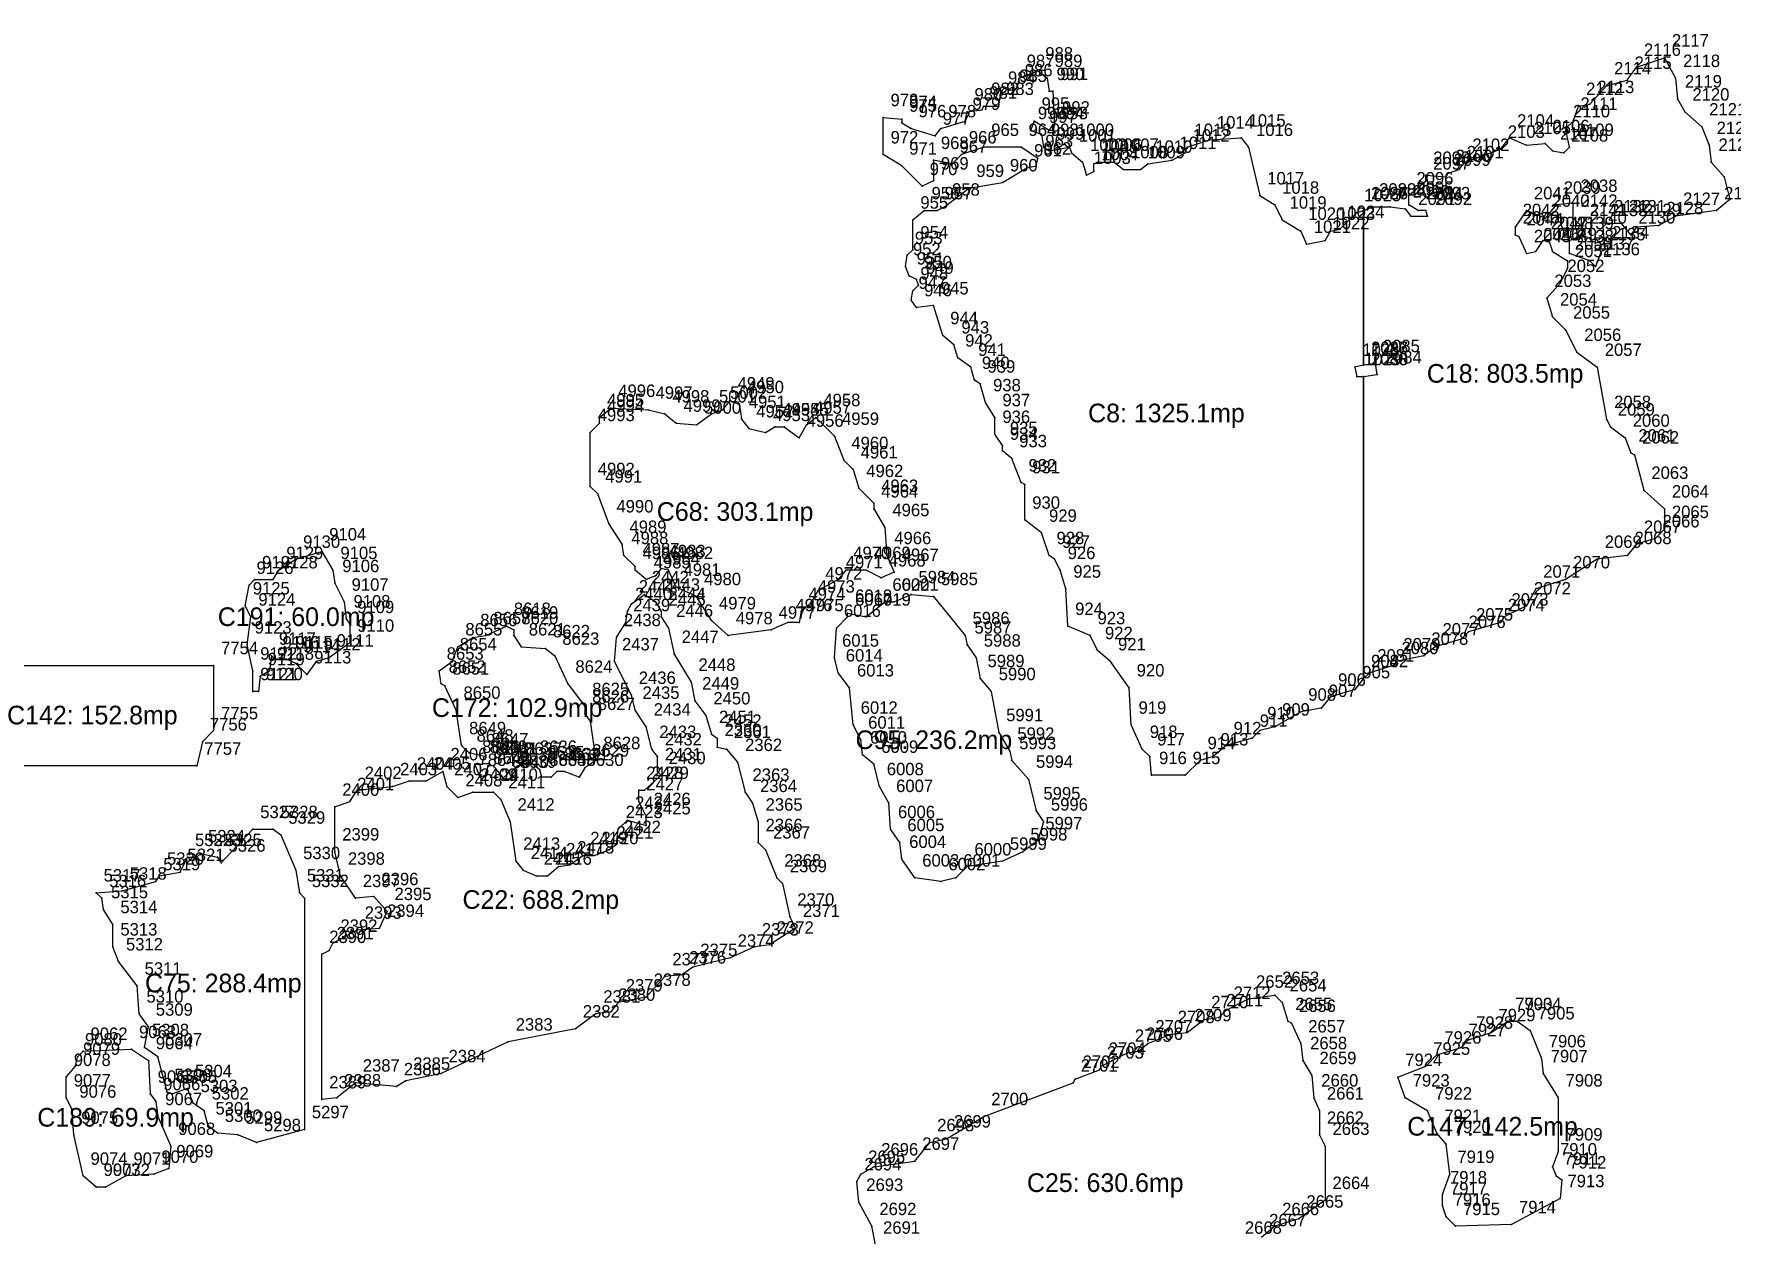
# Model space of a CAD drawing. Header units: metres. Extents: x 390529 to 391464, y 585067 to 585881.
# Drawn here: x 390883.6 to 391020.2, y 585728.5 to 585825.1 of the extents above; entities that cross this region are included whole.
import ezdxf
from ezdxf.enums import TextEntityAlignment as Align

# ---------------------------------------------------------------- set-up
doc = ezdxf.new("R2010")
doc.units = ezdxf.units.M
for name, color, linetype in [('1CC', 1, 'Continuous'), ('NUMERE_PCT', 2, 'Continuous'), ('TEXTE', 7, 'Continuous'), ('VARFURI', 4, 'Continuous')]:
    doc.layers.add(name, color=color, linetype=linetype)

msp = doc.modelspace()

# ---------------------------------------------------------------- linework, layer by layer
at = {"layer": '1CC', "color": 1}
for points in [[(391007.447, 585811.455), (391006.097, 585811.305), (391005.197, 585810.255), (391003.697, 585810.855), (391002.797, 585809.505), (391002.797, 585808.905), (391003.097, 585808.755), (391003.697, 585807.405), (391004.447, 585807.555), (391005.047, 585808.455), (391005.497, 585808.455), (391005.797, 585807.555), (391006.997, 585806.805), (391006.997, 585806.205), (391006.397, 585805.005), (391005.347, 585803.805), (391005.797, 585802.305), (391006.847, 585801.255), (391007.747, 585799.455), (391009.397, 585798.255), (391010.147, 585794.055), (391010.447, 585793.455), (391011.647, 585792.555), (391012.097, 585791.355), (391012.397, 585791.205), (391013.147, 585788.355), (391014.797, 585786.855), (391014.797, 585785.205), (391014.047, 585784.455), (391012.547, 585784.005), (391011.797, 585783.105), (391009.397, 585782.805), (391006.847, 585781.155), (391004.447, 585780.405), (391003.697, 585779.055), (391001.897, 585778.155), (391001.597, 585777.705), (390999.047, 585776.955), (390998.447, 585776.355), (390996.347, 585775.755), (390995.447, 585775.005), (390993.197, 585774.555), (390993.047, 585774.255), (390991.097, 585773.655), (390990.6, 585773.205), (390990.6, 585797.505), (390991.697, 585797.655), (390991.547, 585798.555), (390990.6, 585798.405), (390990.6, 585810.855), (390991.247, 585811.155), (390992.747, 585811.155), (390993.947, 585811.005), (390994.397, 585810.405), (390995.747, 585810.405), (390995.597, 585810.855), (390994.997, 585810.855), (390994.247, 585811.305), (390994.247, 585812.055), (390995.597, 585813.255), (390995.597, 585813.705), (390997.247, 585813.555), (390997.397, 585813.855), (390998.297, 585814.155), (390998.747, 585814.755), (391001.597, 585815.805), (391002.347, 585816.705), (391003.697, 585816.105), (391005.197, 585816.255), (391005.797, 585815.655), (391006.697, 585815.505), (391007.147, 585815.955), (391006.847, 585817.455), (391007.447, 585818.055), (391007.897, 585819.255), (391008.797, 585819.405), (391010.147, 585820.905), (391011.797, 585821.355), (391012.547, 585822.405), (391014.797, 585823.155), (391015.697, 585821.505), (391015.847, 585819.855), (391016.447, 585818.805), (391017.797, 585817.605), (391018.397, 585816.105), (391018.547, 585814.755), (391019.597, 585813.555), (391020.047, 585811.755), (391018.997, 585810.855), (391015.697, 585810.405), (391014.347, 585809.655), (391012.547, 585809.505), (391012.097, 585808.905), (391011.347, 585809.805), (391010.147, 585809.805), (391009.847, 585809.505), (391009.997, 585807.705), (391009.697, 585807.555), (391009.247, 585806.355), (391008.797, 585806.805), (391007.147, 585807.405), (391007.147, 585808.455), (391008.197, 585808.905), (391008.197, 585809.505), (391007.447, 585810.255), (391007.447, 585811.455)], [(390990.6, 585773.205), (390989.897, 585772.305), (390987.947, 585771.705), (390987.197, 585770.805), (390985.547, 585770.505), (390983.447, 585769.305), (390982.247, 585769.005), (390981.647, 585768.405), (390979.547, 585767.805), (390978.497, 585766.905), (390977.447, 585766.605), (390976.247, 585765.405), (390973.547, 585765.405), (390973.397, 585766.905), (390972.797, 585767.505), (390971.897, 585769.455), (390971.747, 585772.455), (390970.247, 585774.555), (390969.197, 585775.455), (390968.597, 585776.655), (390966.797, 585777.405), (390966.647, 585780.405), (390966.197, 585781.905), (390965.747, 585782.805), (390965.297, 585783.105), (390964.697, 585784.905), (390963.347, 585785.955), (390963.347, 585788.805), (390963.047, 585788.955), (390962.297, 585790.905), (390961.547, 585791.505), (390961.547, 585791.955), (390960.947, 585792.855), (390960.947, 585794.205), (390960.197, 585795.405), (390959.747, 585796.905), (390959.297, 585797.205), (390958.997, 585798.255), (390957.947, 585799.005), (390957.647, 585800.055), (390956.747, 585800.805), (390955.997, 585803.205), (390954.647, 585803.055), (390954.197, 585803.655), (390954.347, 585804.405), (390954.797, 585804.855), (390954.647, 585805.305), (390954.047, 585805.605), (390953.747, 585806.355), (390953.897, 585807.255), (390954.347, 585807.705), (390954.347, 585810.105), (390955.247, 585810.855), (390956.297, 585810.855), (390956.897, 585811.155), (390958.847, 585812.655), (390961.547, 585813.105), (390963.497, 585814.305), (390964.247, 585814.455), (390964.397, 585815.055), (390963.047, 585815.955), (390960.047, 585815.955), (390958.247, 585815.355), (390957.497, 585814.605), (390955.997, 585814.905), (390955.997, 585813.255), (390955.097, 585812.805), (390953.447, 585814.455), (390951.947, 585815.355), (390951.947, 585818.355), (390953.447, 585818.205), (390953.447, 585817.905), (390954.197, 585817.455), (390956.147, 585816.855), (390956.597, 585817.455), (390958.547, 585818.055), (390958.697, 585818.805), (390959.897, 585818.955), (390960.047, 585819.255), (390961.247, 585819.255), (390961.397, 585820.155), (390962.297, 585820.305), (390962.747, 585820.755), (390962.897, 585821.505), (390964.397, 585822.105), (390965.147, 585821.505), (390965.297, 585820.455), (390965.597, 585820.455), (390965.747, 585817.755), (390965.597, 585817.305), (390965.297, 585817.305), (390964.097, 585818.055), (390963.797, 585817.305), (390964.697, 585817.005), (390964.847, 585815.955), (390965.297, 585815.655), (390966.947, 585815.955), (390967.097, 585815.505), (390967.997, 585814.755), (390968.297, 585813.705), (390968.897, 585814.005), (390968.897, 585814.605), (390969.197, 585814.755), (390970.547, 585814.755), (390971.297, 585814.155), (390972.647, 585814.155), (390973.247, 585814.605), (390975.197, 585814.905), (390976.247, 585815.505), (390976.397, 585815.955), (390978.197, 585816.555), (390980.747, 585816.705), (390981.347, 585815.955), (390982.247, 585812.055), (390983.447, 585811.305), (390984.047, 585810.105), (390985.547, 585809.205), (390985.997, 585808.155), (390987.497, 585808.455), (390987.947, 585809.205), (390988.697, 585809.355), (390990.047, 585810.705), (390990.6, 585810.855), (390990.6, 585798.405), (390989.897, 585798.255), (390990.047, 585797.505), (390990.6, 585797.505), (390990.6, 585773.205)], [(390939.647, 585795.555), (390940.397, 585795.255), (390940.547, 585794.055), (390941.147, 585793.305), (390942.497, 585793.005), (390943.247, 585793.455), (390943.997, 585793.455), (390945.197, 585792.555), (390945.797, 585793.605), (390946.547, 585794.205), (390948.047, 585792.705), (390948.797, 585790.755), (390949.547, 585790.005), (390949.997, 585788.505), (390951.197, 585787.305), (390951.197, 585786.855), (390952.097, 585785.355), (390952.247, 585783.105), (390952.847, 585781.755), (390951.797, 585781.305), (390950.597, 585781.905), (390948.947, 585781.905), (390948.347, 585781.155), (390946.697, 585780.255), (390946.097, 585779.205), (390945.347, 585778.605), (390945.197, 585777.705), (390944.297, 585777.705), (390942.947, 585777.105), (390939.497, 585776.655), (390938.147, 585777.855), (390936.947, 585779.805), (390935.297, 585780.555), (390934.697, 585781.905), (390934.097, 585782.055), (390933.647, 585781.455), (390932.897, 585781.155), (390931.997, 585781.905), (390931.997, 585782.205), (390931.097, 585783.105), (390930.947, 585784.005), (390929.897, 585785.655), (390928.997, 585788.055), (390928.397, 585788.655), (390928.397, 585793.005), (390929.147, 585793.755), (390929.147, 585794.205), (390930.047, 585794.955), (390933.047, 585794.805), (390934.397, 585794.505), (390935.297, 585793.755), (390936.947, 585793.605), (390938.147, 585794.505), (390939.047, 585794.805), (390939.647, 585795.555)], [(390906.797, 585783.405), (390907.697, 585781.905), (390907.847, 585780.855), (390908.597, 585779.355), (390908.747, 585778.005), (390909.047, 585777.555), (390909.047, 585776.055), (390907.397, 585774.855), (390906.347, 585774.555), (390905.597, 585773.505), (390904.697, 585774.405), (390904.097, 585774.705), (390903.047, 585774.705), (390902.747, 585775.005), (390902.597, 585773.805), (390901.847, 585773.355), (390901.697, 585772.155), (390901.247, 585772.155), (390901.247, 585773.805), (390900.797, 585775.905), (390901.097, 585778.155), (390900.647, 585779.055), (390900.947, 585780.705), (390901.397, 585781.155), (390902.897, 585781.155), (390903.347, 585781.905), (390904.697, 585782.805), (390906.797, 585783.405)], [(390938.597, 585767.655), (390939.347, 585767.505), (390940.247, 585766.455), (390940.847, 585764.055), (390941.447, 585763.155), (390941.897, 585761.655), (390941.897, 585760.005), (390942.497, 585759.405), (390943.397, 585757.155), (390943.847, 585756.705), (390944.447, 585754.005), (390944.897, 585753.105), (390942.797, 585751.755), (390941.597, 585751.605), (390939.647, 585750.705), (390936.647, 585749.955), (390935.747, 585749.355), (390934.397, 585749.205), (390932.897, 585747.555), (390930.647, 585747.105), (390930.047, 585746.355), (390928.847, 585746.205), (390927.197, 585745.005), (390921.797, 585743.955), (390916.397, 585741.405), (390913.547, 585740.805), (390912.797, 585740.355), (390909.497, 585740.655), (390907.997, 585739.455), (390906.797, 585739.305), (390906.797, 585751.005), (390907.397, 585751.305), (390907.697, 585751.905), (390909.647, 585752.955), (390911.447, 585753.105), (390912.047, 585754.455), (390910.997, 585755.655), (390909.497, 585755.505), (390908.297, 585757.305), (390907.847, 585759.255), (390907.847, 585762.855), (390909.047, 585763.305), (390909.647, 585764.205), (390912.497, 585764.505), (390913.847, 585764.955), (390915.197, 585764.955), (390916.547, 585765.705), (390916.847, 585764.505), (390917.747, 585763.605), (390918.947, 585764.055), (390920.597, 585764.055), (390921.197, 585763.455), (390921.947, 585761.655), (390922.397, 585758.505), (390922.997, 585757.755), (390924.047, 585757.305), (390924.947, 585757.305), (390925.847, 585758.055), (390926.747, 585758.205), (390927.797, 585758.955), (390928.697, 585758.955), (390929.897, 585759.405), (390930.497, 585759.855), (390930.647, 585761.055), (390931.397, 585761.805), (390932.897, 585761.355), (390932.897, 585762.105), (390932.297, 585763.305), (390932.297, 585764.205), (390932.747, 585764.205), (390934.097, 585765.405), (390933.797, 585765.705), (390933.797, 585766.905), (390933.347, 585767.505), (390932.897, 585769.305), (390931.997, 585770.655), (390931.697, 585771.855), (390930.347, 585774.555), (390930.497, 585776.505), (390931.247, 585777.705), (390931.397, 585778.605), (390931.697, 585779.205), (390932.747, 585779.955), (390933.647, 585779.355), (390934.097, 585778.605), (390934.097, 585778.155), (390934.697, 585777.255), (390935.147, 585775.155), (390936.497, 585772.905), (390936.797, 585771.405), (390937.697, 585770.205), (390938.147, 585768.705), (390938.597, 585768.405), (390938.597, 585767.655)], [(390954.197, 585779.955), (390955.997, 585779.805), (390958.547, 585776.655), (390958.697, 585775.905), (390959.447, 585774.855), (390959.747, 585773.205), (390960.647, 585772.155), (390961.247, 585768.855), (390962.147, 585767.355), (390962.297, 585766.605), (390963.647, 585765.105), (390964.247, 585762.555), (390964.847, 585761.655), (390964.397, 585760.155), (390963.197, 585759.255), (390961.547, 585758.505), (390958.697, 585758.055), (390957.797, 585757.155), (390956.597, 585756.855), (390954.497, 585757.155), (390953.447, 585758.655), (390953.297, 585760.005), (390952.547, 585761.055), (390952.397, 585763.155), (390951.647, 585764.505), (390951.197, 585766.305), (390950.297, 585767.055), (390950.147, 585768.255), (390949.547, 585769.455), (390949.247, 585772.455), (390948.347, 585773.655), (390948.047, 585774.855), (390948.197, 585777.255), (390949.097, 585778.155), (390949.097, 585778.455), (390950.597, 585778.155), (390952.097, 585779.355), (390952.847, 585779.355), (390954.197, 585779.955)], [(390921.647, 585777.405), (390922.247, 585777.105), (390922.247, 585776.655), (390922.847, 585775.755), (390924.797, 585775.605), (390925.547, 585775.005), (390926.597, 585772.755), (390927.947, 585770.955), (390927.947, 585770.355), (390928.397, 585769.755), (390928.847, 585766.605), (390927.947, 585766.005), (390927.497, 585765.255), (390926.297, 585765.705), (390925.697, 585765.705), (390925.247, 585765.255), (390924.497, 585765.255), (390924.347, 585765.855), (390923.747, 585766.305), (390922.547, 585766.155), (390922.097, 585765.705), (390922.097, 585765.105), (390921.497, 585765.105), (390920.597, 585766.155), (390920.147, 585766.155), (390919.997, 585765.405), (390919.547, 585765.255), (390919.097, 585766.305), (390919.697, 585766.305), (390919.847, 585766.905), (390918.647, 585767.205), (390918.047, 585767.805), (390917.597, 585770.655), (390916.697, 585772.605), (390916.397, 585772.755), (390916.247, 585773.805), (390917.297, 585774.555), (390917.747, 585775.755), (390918.947, 585776.505), (390919.997, 585776.655), (390921.647, 585777.405)], [(390898.097, 585774.25), (390898.097, 585769.005), (390897.197, 585768.105), (390896.747, 585766.155), (390878.897, 585766.155), (390878.897, 585774.25), (390898.097, 585774.25)], [(390905.4, 585736.905), (390901.547, 585735.855), (390900.047, 585736.455), (390898.397, 585736.605), (390897.647, 585737.205), (390897.347, 585738.405), (390896.447, 585739.005), (390895.997, 585740.205), (390894.797, 585739.755), (390894.347, 585739.905), (390893.597, 585742.755), (390892.547, 585743.505), (390892.847, 585745.155), (390892.097, 585746.205), (390891.947, 585748.455), (390890.447, 585750.405), (390889.997, 585751.605), (390889.997, 585753.405), (390889.247, 585754.605), (390889.097, 585755.505), (390888.647, 585755.955), (390890.747, 585756.105), (390893.447, 585756.855), (390893.747, 585757.305), (390895.397, 585757.605), (390895.997, 585758.805), (390896.747, 585758.805), (390897.047, 585759.105), (390898.397, 585758.805), (390898.697, 585758.355), (390901.247, 585761.055), (390902.897, 585761.055), (390903.497, 585760.605), (390904.697, 585757.755), (390904.997, 585755.955), (390905.4, 585755.505), (390905.4, 585736.905)], [(391002.197, 585745.605), (391002.947, 585745.605), (391003.997, 585744.855), (391004.897, 585742.605), (391005.047, 585741.405), (391006.247, 585739.455), (391006.247, 585735.105), (391005.797, 585733.905), (391006.097, 585733.155), (391006.547, 585732.855), (391006.397, 585731.355), (391002.497, 585729.255), (390997.997, 585729.105), (390997.247, 585729.855), (390996.947, 585730.755), (390996.947, 585731.655), (390997.547, 585733.305), (390997.247, 585735.705), (390996.497, 585736.605), (390995.747, 585738.405), (390993.947, 585739.455), (390993.347, 585741.105), (390995.597, 585742.005), (390996.497, 585742.905), (390998.447, 585743.505), (390999.047, 585744.105), (391000.847, 585744.705), (391002.197, 585745.605)], [(390887.597, 585743.205), (390891.497, 585743.355), (390892.847, 585742.455), (390892.997, 585739.755), (390893.447, 585739.155), (390893.597, 585737.955), (390894.647, 585735.555), (390894.497, 585733.755), (390893.297, 585733.305), (390891.047, 585733.155), (390889.397, 585732.255), (390888.647, 585732.255), (390887.597, 585733.155), (390886.847, 585736.455), (390886.697, 585738.555), (390886.247, 585739.455), (390886.247, 585741.105), (390886.997, 585742.005), (390887.147, 585742.755), (390887.597, 585743.205)]]:
    msp.add_lwpolyline(points, close=True, dxfattribs=at)
msp.add_lwpolyline([(390951.347, 585727.605), (390951.047, 585729.105), (390949.997, 585731.055), (390949.847, 585732.705), (390950.147, 585733.305), (390951.197, 585733.905), (390954.497, 585734.355), (390955.697, 585735.855), (390957.047, 585736.155), (390960.047, 585737.955), (390967.247, 585740.655), (390967.397, 585740.955), (390969.347, 585741.705), (390969.497, 585742.005), (390971.597, 585743.055), (390972.497, 585743.205), (390973.247, 585743.805), (390975.047, 585744.555), (390976.397, 585744.705), (390977.747, 585745.755), (390978.947, 585745.905), (390979.547, 585746.505), (390981.347, 585747.405), (390981.347, 585747.405), (390983.447, 585747.705), (390984.047, 585747.105), (390984.497, 585745.605), (390984.797, 585745.455), (390985.547, 585743.805), (390985.697, 585742.455), (390986.447, 585741.255), (390986.597, 585739.455), (390987.047, 585738.405), (390987.047, 585736.455), (390987.497, 585735.555), (390987.497, 585731.205), (390985.397, 585729.705), (390983.447, 585729.105), (390982.397, 585728.205)], dxfattribs=at)
at = {"layer": 'VARFURI', "color": 4}
for p in [(391014.797, 585823.155), (390964.397, 585822.105), (391012.547, 585822.405), (390961.397, 585820.155), (390962.297, 585820.305), (390962.747, 585820.755), (390962.897, 585821.505), (390965.147, 585821.505), (390965.297, 585820.455), (390965.597, 585820.455), (391010.147, 585820.905), (391011.797, 585821.355), (391015.697, 585821.505), (390958.697, 585818.805), (390959.897, 585818.955), (390960.047, 585819.255), (390961.247, 585819.255), (391007.897, 585819.255), (391008.797, 585819.405), (391015.847, 585819.855), (391016.447, 585818.805), (390951.947, 585818.355), (390953.447, 585818.205), (390953.447, 585817.905), (390954.197, 585817.455), (390956.597, 585817.455), (390958.547, 585818.055), (390964.097, 585818.055), (390965.747, 585817.755), (391006.847, 585817.455), (391007.447, 585818.055), (391017.797, 585817.605), (390956.147, 585816.855), (390963.797, 585817.305), (390964.697, 585817.005), (390965.297, 585817.305), (390965.597, 585817.305), (390978.197, 585816.555), (390980.747, 585816.705), (391002.347, 585816.705), (391003.697, 585816.105), (391005.197, 585816.255), (391018.397, 585816.105), (390951.947, 585815.355), (390955.997, 585814.905), (390958.247, 585815.355), (390960.047, 585815.955), (390963.047, 585815.955), (390964.397, 585815.055), (390964.847, 585815.955), (390965.297, 585815.655), (390966.947, 585815.955), (390967.097, 585815.505), (390967.997, 585814.755), (390969.197, 585814.755), (390970.547, 585814.755), (390975.197, 585814.905), (390976.247, 585815.505), (390976.397, 585815.955), (390981.347, 585815.955), (390998.747, 585814.755), (391001.597, 585815.805), (391005.797, 585815.655), (391006.697, 585815.505), (391007.147, 585815.955), (391018.547, 585814.755), (390953.447, 585814.455), (390957.497, 585814.605), (390963.497, 585814.305), (390964.247, 585814.455), (390968.297, 585813.705), (390968.897, 585814.605), (390968.897, 585814.005), (390971.297, 585814.155), (390972.647, 585814.155), (390973.247, 585814.605), (390995.597, 585813.705), (390997.247, 585813.555), (390997.397, 585813.855), (390998.297, 585814.155), (391019.597, 585813.555), (390955.097, 585812.805), (390955.997, 585813.255), (390958.847, 585812.655), (390961.547, 585813.105), (390982.247, 585812.055), (390994.247, 585812.055), (390995.597, 585813.255), (390955.247, 585810.855), (390956.297, 585810.855), (390956.897, 585811.155), (390983.447, 585811.305), (390990.047, 585810.705), (390990.6, 585810.855), (390990.6, 585810.855), (390991.247, 585811.155), (390992.747, 585811.155), (390993.947, 585811.005), (390994.247, 585811.305), (390994.997, 585810.855), (390995.597, 585810.855), (391003.697, 585810.855), (391006.097, 585811.305), (391007.447, 585811.455), (391018.997, 585810.855), (391020.047, 585811.755), (390954.347, 585810.105), (390984.047, 585810.105), (390988.697, 585809.355), (390994.397, 585810.405), (390995.747, 585810.405), (391002.797, 585809.505), (391005.197, 585810.255), (391007.447, 585810.255), (391008.197, 585809.505), (391009.847, 585809.505), (391010.147, 585809.805), (391011.347, 585809.805), (391012.547, 585809.505), (391014.347, 585809.655), (391015.697, 585810.405), (390985.547, 585809.205), (390985.997, 585808.155), (390987.497, 585808.455), (390987.947, 585809.205), (391002.797, 585808.905), (391003.097, 585808.755), (391005.047, 585808.455), (391005.497, 585808.455), (391007.147, 585808.455), (391008.197, 585808.905), (391012.097, 585808.905), (390953.897, 585807.255), (390954.347, 585807.705), (391003.697, 585807.405), (391004.447, 585807.555), (391005.797, 585807.555), (391006.997, 585806.805), (391007.147, 585807.405), (391008.797, 585806.805), (391009.697, 585807.555), (391009.997, 585807.705), (390953.747, 585806.355), (390954.047, 585805.605), (390954.647, 585805.305), (391006.997, 585806.205), (391009.247, 585806.355), (390954.347, 585804.405), (390954.797, 585804.855), (391005.347, 585803.805), (391006.397, 585805.005), (390954.197, 585803.655), (390954.647, 585803.055), (390955.997, 585803.205), (391005.797, 585802.305), (391006.847, 585801.255), (390956.747, 585800.805), (390957.647, 585800.055), (390957.947, 585799.005), (390990.6, 585798.405), (390990.6, 585798.405), (390991.547, 585798.555), (391007.747, 585799.455), (390958.997, 585798.255), (390959.297, 585797.205), (390989.897, 585798.255), (390990.047, 585797.505), (390990.6, 585797.505), (390990.6, 585797.505), (390991.697, 585797.655), (391009.397, 585798.255), (390959.747, 585796.905), (390930.047, 585794.955), (390933.047, 585794.805), (390934.397, 585794.505), (390938.147, 585794.505), (390939.047, 585794.805), (390939.647, 585795.555), (390940.397, 585795.255), (390960.197, 585795.405), (390928.397, 585793.005), (390929.147, 585794.205), (390929.147, 585793.755), (390935.297, 585793.755), (390936.947, 585793.605), (390940.547, 585794.055), (390941.147, 585793.305), (390942.497, 585793.005), (390943.247, 585793.455), (390943.997, 585793.455), (390945.797, 585793.605), (390946.547, 585794.205), (390960.947, 585794.205), (390960.947, 585792.855), (391010.147, 585794.055), (391010.447, 585793.455), (390945.197, 585792.555), (390948.047, 585792.705), (390961.547, 585791.955), (390961.547, 585791.505), (391011.647, 585792.555), (390948.797, 585790.755), (390962.297, 585790.905), (391012.097, 585791.355), (391012.397, 585791.205), (390949.547, 585790.005), (390963.047, 585788.955), (390963.347, 585788.805), (390928.397, 585788.655), (390928.997, 585788.055), (390949.997, 585788.505), (391013.147, 585788.355), (390951.197, 585787.305), (390951.197, 585786.855), (391014.797, 585786.855), (390929.897, 585785.655), (390952.097, 585785.355), (390963.347, 585785.955), (390964.697, 585784.905), (391014.797, 585785.205), (390906.797, 585783.405), (390930.947, 585784.005), (391012.547, 585784.005), (391014.047, 585784.455), (390904.697, 585782.805), (390931.097, 585783.105), (390931.997, 585782.205), (390934.097, 585782.055), (390952.247, 585783.105), (390965.297, 585783.105), (390965.747, 585782.805), (391009.397, 585782.805), (391011.797, 585783.105), (390900.947, 585780.705), (390901.397, 585781.155), (390902.897, 585781.155), (390903.347, 585781.905), (390907.697, 585781.905), (390907.847, 585780.855), (390931.997, 585781.905), (390932.897, 585781.155), (390933.647, 585781.455), (390934.697, 585781.905), (390948.347, 585781.155), (390948.947, 585781.905), (390950.597, 585781.905), (390951.797, 585781.305), (390952.847, 585781.755), (390966.197, 585781.905), (391006.847, 585781.155), (390908.597, 585779.355), (390931.697, 585779.205), (390932.747, 585779.955), (390933.647, 585779.355), (390935.297, 585780.555), (390936.947, 585779.805), (390946.097, 585779.205), (390946.697, 585780.255), (390952.097, 585779.355), (390952.847, 585779.355), (390954.197, 585779.955), (390955.997, 585779.805), (390966.647, 585780.405), (391004.447, 585780.405), (390900.647, 585779.055), (390901.097, 585778.155), (390908.747, 585778.005), (390931.397, 585778.605), (390934.097, 585778.605), (390934.097, 585778.155), (390938.147, 585777.855), (390945.347, 585778.605), (390949.097, 585778.455), (390949.097, 585778.155), (390950.597, 585778.155), (391001.897, 585778.155), (391003.697, 585779.055), (390909.047, 585777.555), (390918.947, 585776.505), (390919.997, 585776.655), (390921.647, 585777.405), (390922.247, 585777.105), (390922.247, 585776.655), (390930.497, 585776.505), (390931.247, 585777.705), (390934.697, 585777.255), (390939.497, 585776.655), (390942.947, 585777.105), (390944.297, 585777.705), (390945.197, 585777.705), (390948.197, 585777.255), (390958.547, 585776.655), (390966.797, 585777.405), (390968.597, 585776.655), (390999.047, 585776.955), (391001.597, 585777.705), (390900.797, 585775.905), (390909.047, 585776.055), (390917.747, 585775.755), (390922.847, 585775.755), (390924.797, 585775.605), (390935.147, 585775.155), (390958.697, 585775.905), (390969.197, 585775.455), (390996.347, 585775.755), (390998.447, 585776.355), (390898.097, 585774.25), (390901.247, 585773.805), (390902.597, 585773.805), (390902.747, 585775.005), (390903.047, 585774.705), (390904.097, 585774.705), (390904.697, 585774.405), (390906.347, 585774.555), (390907.397, 585774.855), (390916.247, 585773.805), (390917.297, 585774.555), (390925.547, 585775.005), (390930.347, 585774.555), (390948.047, 585774.855), (390959.447, 585774.855), (390970.247, 585774.555), (390993.047, 585774.255), (390993.197, 585774.555), (390995.447, 585775.005), (390901.847, 585773.355), (390905.597, 585773.505), (390916.397, 585772.755), (390916.697, 585772.605), (390926.597, 585772.755), (390936.497, 585772.905), (390948.347, 585773.655), (390949.247, 585772.455), (390959.747, 585773.205), (390971.747, 585772.455), (390990.6, 585773.205), (390990.6, 585773.205), (390991.097, 585773.655), (390901.247, 585772.155), (390901.697, 585772.155), (390931.697, 585771.855), (390936.797, 585771.405), (390960.647, 585772.155), (390987.947, 585771.705), (390989.897, 585772.305), (390917.597, 585770.655), (390927.947, 585770.955), (390927.947, 585770.355), (390928.397, 585769.755), (390931.997, 585770.655), (390937.697, 585770.205), (390985.547, 585770.505), (390987.197, 585770.805), (390898.097, 585769.005), (390932.897, 585769.305), (390938.147, 585768.705), (390938.597, 585768.405), (390949.547, 585769.455), (390961.247, 585768.855), (390971.897, 585769.455), (390981.647, 585768.405), (390982.247, 585769.005), (390983.447, 585769.305), (390897.197, 585768.105), (390918.047, 585767.805), (390918.647, 585767.205), (390933.347, 585767.505), (390938.597, 585767.655), (390939.347, 585767.505), (390950.147, 585768.255), (390950.297, 585767.055), (390962.147, 585767.355), (390972.797, 585767.505), (390979.547, 585767.805), (390896.747, 585766.155), (390916.547, 585765.705), (390919.097, 585766.305), (390919.697, 585766.305), (390919.847, 585766.905), (390920.147, 585766.155), (390920.597, 585766.155), (390922.097, 585765.705), (390922.547, 585766.155), (390923.747, 585766.305), (390924.347, 585765.855), (390925.697, 585765.705), (390926.297, 585765.705), (390927.947, 585766.005), (390928.847, 585766.605), (390933.797, 585766.905), (390933.797, 585765.705), (390940.247, 585766.455), (390951.197, 585766.305), (390962.297, 585766.605), (390973.397, 585766.905), (390977.447, 585766.605), (390978.497, 585766.905), (390909.647, 585764.205), (390912.497, 585764.505), (390913.847, 585764.955), (390915.197, 585764.955), (390916.847, 585764.505), (390919.547, 585765.255), (390919.997, 585765.405), (390921.497, 585765.105), (390922.097, 585765.105), (390924.497, 585765.255), (390925.247, 585765.255), (390927.497, 585765.255), (390932.297, 585764.205), (390932.747, 585764.205), (390934.097, 585765.405), (390951.647, 585764.505), (390963.647, 585765.105), (390973.547, 585765.405), (390976.247, 585765.405), (390907.847, 585762.855), (390909.047, 585763.305), (390917.747, 585763.605), (390918.947, 585764.055), (390920.597, 585764.055), (390921.197, 585763.455), (390932.297, 585763.305), (390940.847, 585764.055), (390941.447, 585763.155), (390952.397, 585763.155), (390921.947, 585761.655), (390931.397, 585761.805), (390932.897, 585762.105), (390941.897, 585761.655), (390964.247, 585762.555), (390964.847, 585761.655), (390901.247, 585761.055), (390902.897, 585761.055), (390903.497, 585760.605), (390930.647, 585761.055), (390932.897, 585761.355), (390952.547, 585761.055), (390964.397, 585760.155), (390895.997, 585758.805), (390896.747, 585758.805), (390897.047, 585759.105), (390898.397, 585758.805), (390907.847, 585759.255), (390927.797, 585758.955), (390928.697, 585758.955), (390929.897, 585759.405), (390930.497, 585759.855), (390941.897, 585760.005), (390942.497, 585759.405), (390953.297, 585760.005), (390963.197, 585759.255), (390895.397, 585757.605), (390898.697, 585758.355), (390904.697, 585757.755), (390922.397, 585758.505), (390922.997, 585757.755), (390925.847, 585758.055), (390926.747, 585758.205), (390953.447, 585758.655), (390958.697, 585758.055), (390961.547, 585758.505), (390890.747, 585756.105), (390893.447, 585756.855), (390893.747, 585757.305), (390908.297, 585757.305), (390924.047, 585757.305), (390924.947, 585757.305), (390943.397, 585757.155), (390943.847, 585756.705), (390954.497, 585757.155), (390956.597, 585756.855), (390957.797, 585757.155), (390888.647, 585755.955), (390889.097, 585755.505), (390904.997, 585755.955), (390905.4, 585755.505), (390909.497, 585755.505), (390910.997, 585755.655), (390889.247, 585754.605), (390889.997, 585753.405), (390912.047, 585754.455), (390944.447, 585754.005), (390907.697, 585751.905), (390909.647, 585752.955), (390911.447, 585753.105), (390944.897, 585753.105), (390889.997, 585751.605), (390906.797, 585751.005), (390907.397, 585751.305), (390939.647, 585750.705), (390941.597, 585751.605), (390942.797, 585751.755), (390890.447, 585750.405), (390934.397, 585749.205), (390935.747, 585749.355), (390936.647, 585749.955), (390891.947, 585748.455), (390930.647, 585747.105), (390932.897, 585747.555), (390979.547, 585746.505), (390981.347, 585747.405), (390983.447, 585747.705), (390984.047, 585747.105), (390892.097, 585746.205), (390892.847, 585745.155), (390928.847, 585746.205), (390930.047, 585746.355), (390977.747, 585745.755), (390978.947, 585745.905), (390984.497, 585745.605), (390984.797, 585745.455), (391002.197, 585745.605), (391002.947, 585745.605), (390921.797, 585743.955), (390927.197, 585745.005), (390973.247, 585743.805), (390975.047, 585744.555), (390976.397, 585744.705), (390985.547, 585743.805), (390999.047, 585744.105), (391000.847, 585744.705), (391003.997, 585744.855), (390887.147, 585742.755), (390887.597, 585743.205), (390891.497, 585743.355), (390892.547, 585743.505), (390892.847, 585742.455), (390893.597, 585742.755), (390971.597, 585743.055), (390972.497, 585743.205), (390985.697, 585742.455), (390996.497, 585742.905), (390998.447, 585743.505), (391004.897, 585742.605), (390886.247, 585741.105), (390886.997, 585742.005), (390916.397, 585741.405), (390969.347, 585741.705), (390969.497, 585742.005), (390986.447, 585741.255), (390993.347, 585741.105), (390995.597, 585742.005), (391005.047, 585741.405), (390892.997, 585739.755), (390894.347, 585739.905), (390894.797, 585739.755), (390895.997, 585740.205), (390909.497, 585740.655), (390912.797, 585740.355), (390913.547, 585740.805), (390967.247, 585740.655), (390967.397, 585740.955), (390886.247, 585739.455), (390886.697, 585738.555), (390893.447, 585739.155), (390896.447, 585739.005), (390897.347, 585738.405), (390906.797, 585739.305), (390907.997, 585739.455), (390986.597, 585739.455), (390987.047, 585738.405), (390993.947, 585739.455), (390995.747, 585738.405), (391006.247, 585739.455), (390893.597, 585737.955), (390897.647, 585737.205), (390905.4, 585736.905), (390960.047, 585737.955), (390886.847, 585736.455), (390894.647, 585735.555), (390898.397, 585736.605), (390900.047, 585736.455), (390901.547, 585735.855), (390955.697, 585735.855), (390957.047, 585736.155), (390987.047, 585736.455), (390987.497, 585735.555), (390996.497, 585736.605), (390997.247, 585735.705), (390954.497, 585734.355), (391006.247, 585735.105), (390887.597, 585733.155), (390891.047, 585733.155), (390893.297, 585733.305), (390894.497, 585733.755), (390950.147, 585733.305), (390951.197, 585733.905), (390997.547, 585733.305), (391005.797, 585733.905), (391006.097, 585733.155), (391006.547, 585732.855), (390888.647, 585732.255), (390889.397, 585732.255), (390949.847, 585732.705), (390996.947, 585731.655), (390949.997, 585731.055), (390987.497, 585731.205), (390996.947, 585730.755), (391006.397, 585731.355), (390951.047, 585729.105), (390983.447, 585729.105), (390985.397, 585729.705), (390997.247, 585729.855), (390997.997, 585729.105), (391002.497, 585729.255)]:
    msp.add_point(p, dxfattribs=at)

# ---------------------------------------------------------------- texts
at = {"layer": 'NUMERE_PCT', "color": 2}
for s, p in [('2116', (391013.147, 585823.005)), ('2117', (391015.397, 585823.755)), ('987', (390963.497, 585822.105)), ('988', (390964.997, 585822.705)), ('989', (390965.747, 585822.105)), ('2115', (391012.397, 585821.955)), ('2118', (391016.297, 585822.105)), ('984', (390961.997, 585820.755)), ('985', (390962.897, 585820.905)), ('986', (390963.347, 585821.355)), ('990', (390965.897, 585821.055)), ('991', (390966.197, 585821.055)), ('2114', (391010.747, 585821.505)), ('2119', (391016.447, 585820.455)), ('973', (390952.547, 585818.955)), ('980', (390959.297, 585819.405)), ('981', (390960.497, 585819.555)), ('982', (390960.647, 585819.855)), ('983', (390961.847, 585819.855)), ('2112', (391008.497, 585819.855)), ('2113', (391009.397, 585820.005)), ('2120', (391017.047, 585819.405)), ('974', (390954.047, 585818.805)), ('975', (390954.047, 585818.505)), ('976', (390954.797, 585818.055)), ('978', (390957.197, 585818.055)), ('979', (390959.147, 585818.655)), ('996', (390964.397, 585817.905)), ('995', (390964.697, 585818.655)), ('997', (390965.297, 585817.605)), ('994', (390965.897, 585817.905)), ('993', (390966.197, 585817.905)), ('992', (390966.347, 585818.355)), ('2110', (391007.447, 585818.055)), ('2111', (391008.047, 585818.655)), ('2121', (391018.397, 585818.205)), ('977', (390956.747, 585817.455)), ('965', (390960.647, 585816.555)), ('964', (390963.647, 585816.555)), ('998', (390965.447, 585816.555)), ('999', (390965.897, 585816.255)), ('1000', (390967.547, 585816.555)), ('1013', (390976.997, 585816.555)), ('1014', (390978.797, 585817.155)), ('1015', (390981.347, 585817.305)), ('1016', (390981.947, 585816.555)), ('2103', (391002.197, 585816.405)), ('2104', (391002.947, 585817.305)), ('2105', (391004.297, 585816.705)), ('2106', (391005.797, 585816.855)), ('2107', (391006.397, 585816.255)), ('2109', (391007.747, 585816.555)), ('2122', (391018.997, 585816.705)), ('972', (390952.547, 585815.955)), ('971', (390954.047, 585815.055)), ('968', (390956.597, 585815.505)), ('967', (390958.097, 585815.205)), ('966', (390958.847, 585815.955)), ('961', (390964.097, 585814.905)), ('962', (390964.847, 585815.055)), ('963', (390964.997, 585815.655)), ('1001', (390967.697, 585816.105)), ('1002', (390968.597, 585815.355)), ('1005', (390969.497, 585815.205)), ('1006', (390969.797, 585815.355)), ('1007', (390971.147, 585815.355)), ('1008', (390971.897, 585814.755)), ('1009', (390973.247, 585814.755)), ('1010', (390973.847, 585815.205)), ('1011', (390975.797, 585815.505)), ('1012', (390976.847, 585816.105)), ('2101', (390998.897, 585814.755)), ('2102', (390999.347, 585815.355)), ('2108', (391007.297, 585816.105)), ('2123', (391019.147, 585815.355)), ('970', (390955.697, 585813.405)), ('969', (390956.597, 585813.855)), ('960', (390962.147, 585813.705)), ('1003', (390968.897, 585814.305)), ('1004', (390969.497, 585814.605)), ('2098', (390996.197, 585814.305)), ('2097', (390996.197, 585813.855)), ('2099', (390997.847, 585814.155)), ('2100', (390997.997, 585814.455)), ('959', (390959.447, 585813.255)), ('1017', (390982.847, 585812.655)), ('2096', (390994.847, 585812.655)), ('2038', (391008.047, 585812.055)), ('955', (390954.947, 585810.705)), ('956', (390955.847, 585811.455)), ('957', (390956.897, 585811.455)), ('958', (390957.497, 585811.755)), ('1018', (390984.047, 585811.905)), ('1019', (390984.647, 585810.705)), ('1025', (390990.647, 585811.305)), ('2087', (390991.2, 585811.455)), ('1026', (390991.2, 585811.455)), ('2088', (390991.847, 585811.755)), ('2089', (390993.347, 585811.755)), ('2090', (390994.547, 585811.605)), ('2095', (390994.847, 585811.905)), ('2091', (390994.997, 585811.005)), ('2094', (390995.597, 585811.455)), ('2093', (390996.197, 585811.455)), ('2092', (390996.347, 585811.005)), ('2041', (391004.297, 585811.455)), ('2040', (391005.797, 585810.855)), ('2039', (391006.697, 585811.905)), ('2142', (391008.047, 585810.855)), ('2127', (391016.297, 585811.005)), ('2126', (391019.597, 585811.455)), ('1020', (390986.147, 585809.805)), ('1023', (390988.547, 585809.805)), ('1024', (390989.297, 585809.955)), ('2042', (391003.397, 585810.105)), ('2043', (391003.397, 585809.505)), ('2044', (391003.697, 585809.355)), ('2141', (391008.797, 585810.105)), ('2140', (391008.797, 585809.505)), ('2133', (391010.447, 585810.105)), ('2132', (391010.747, 585810.405)), ('2131', (391011.947, 585810.405)), ('2130', (391012.697, 585809.505)), ('2129', (391013.147, 585810.105)), ('2128', (391014.947, 585810.255)), ('954', (390954.947, 585808.305)), ('1021', (390986.597, 585808.755)), ('1022', (390988.097, 585809.055)), ('2045', (391004.297, 585808.005)), ('2046', (391005.047, 585808.155)), ('2047', (391005.647, 585809.055)), ('2048', (391006.097, 585809.055)), ('2049', (391006.397, 585808.155)), ('2139', (391007.747, 585809.055)), ('2138', (391007.747, 585808.005)), ('2135', (391010.297, 585808.155)), ('2134', (391010.597, 585808.305)), ('952', (390954.347, 585806.955)), ('953', (390954.497, 585807.855)), ('2050', (391007.597, 585807.405)), ('2051', (391007.597, 585806.805)), ('2137', (391009.397, 585807.405)), ('2136', (391009.847, 585806.955)), ('951', (390954.647, 585806.205)), ('950', (390955.247, 585805.905)), ('949', (390955.397, 585805.455)), ('2052', (391006.997, 585805.605)), ('947', (390954.797, 585804.255)), ('948', (390954.947, 585805.005)), ('2053', (391005.947, 585804.405)), ('946', (390955.247, 585803.655)), ('945', (390956.597, 585803.805)), ('2054', (391006.397, 585802.905)), ('944', (390957.347, 585801.405)), ('2055', (391007.447, 585801.855)), ('943', (390958.247, 585800.655)), ('2056', (391008.347, 585800.055)), ('942', (390958.547, 585799.605)), ('941', (390959.597, 585798.855)), ('1028', (390990.497, 585798.855)), ('2086', (390991.2, 585799.005)), ('1027', (390991.2, 585799.005)), ('2085', (390992.147, 585799.155)), ('2057', (391009.997, 585798.855)), ('940', (390959.897, 585797.805)), ('939', (390960.347, 585797.505)), ('1029', (390990.647, 585798.105)), ('2083', (390991.2, 585798.105)), ('1030', (390991.2, 585798.105)), ('2084', (390992.297, 585798.255)), ('4949', (390940.247, 585796.155)), ('4950', (390940.997, 585795.855)), ('938', (390960.797, 585796.005)), ('4995', (390929.747, 585794.805)), ('4994', (390929.747, 585794.355)), ('4996', (390930.647, 585795.555)), ('4997', (390933.647, 585795.405)), ('4998', (390934.997, 585795.105)), ('4999', (390935.897, 585794.355)), ('5001', (390938.747, 585795.105)), ('5002', (390939.647, 585795.405)), ('4951', (390941.147, 585794.655)), ('4958', (390947.147, 585794.805)), ('937', (390961.547, 585794.805)), ('2058', (391010.747, 585794.655)), ('4993', (390928.997, 585793.605)), ('5000', (390937.547, 585794.205)), ('4952', (390941.747, 585793.905)), ('4953', (390943.097, 585793.605)), ('4954', (390943.847, 585794.055)), ('4955', (390944.597, 585794.055)), ('4956', (390945.797, 585793.155)), ('4957', (390946.397, 585794.205)), ('4959', (390948.647, 585793.305)), ('936', (390961.547, 585793.455)), ('2059', (391011.047, 585794.055)), ('2060', (391012.247, 585793.155)), ('935', (390962.147, 585792.555)), ('934', (390962.147, 585792.105)), ('2061', (391012.697, 585791.955)), ('2062', (391012.997, 585791.805)), ('4960', (390949.397, 585791.355)), ('4961', (390950.147, 585790.605)), ('933', (390962.897, 585791.505)), ('4992', (390928.997, 585789.255)), ('4962', (390950.597, 585789.105)), ('932', (390963.647, 585789.555)), ('931', (390963.947, 585789.405)), ('2063', (391013.747, 585788.955)), ('4991', (390929.597, 585788.655)), ('4963', (390951.797, 585787.905)), ('4964', (390951.797, 585787.455)), ('2064', (391015.397, 585787.455)), ('4990', (390930.497, 585786.255)), ('930', (390963.947, 585786.555)), ('4965', (390952.697, 585785.955)), ('929', (390965.297, 585785.505)), ('2066', (391014.647, 585785.055)), ('2065', (391015.397, 585785.805)), ('9130', (390905.297, 585783.405)), ('9104', (390907.397, 585784.005)), ('4989', (390931.547, 585784.605)), ('4988', (390931.697, 585783.705)), ('4966', (390952.847, 585783.705)), ('928', (390965.897, 585783.705)), ('927', (390966.347, 585783.405)), ('2069', (391009.997, 585783.405)), ('2068', (391012.397, 585783.705)), ('2067', (391013.147, 585784.605)), ('9129', (390903.947, 585782.505)), ('9105', (390908.297, 585782.505)), ('4987', (390932.597, 585782.805)), ('4986', (390932.597, 585782.505)), ('4984', (390934.247, 585782.055)), ('4983', (390934.697, 585782.655)), ('4982', (390935.297, 585782.505)), ('4970', (390949.547, 585782.505)), ('4969', (390951.197, 585782.505)), ('4967', (390953.447, 585782.355)), ('926', (390966.797, 585782.505)), ('9126', (390901.547, 585781.305)), ('9127', (390901.997, 585781.755)), ('9128', (390903.497, 585781.755)), ('9106', (390908.447, 585781.455)), ('4985', (390933.497, 585781.755)), ('4981', (390935.897, 585781.155)), ('4972', (390947.297, 585780.855)), ('4971', (390948.947, 585781.755)), ('4968', (390952.397, 585781.905)), ('925', (390967.247, 585781.005)), ('2071', (391005.047, 585781.005)), ('2070', (391007.447, 585781.755)), ('9125', (390901.247, 585779.655)), ('9107', (390909.197, 585779.955)), ('2441', (390932.297, 585779.805)), ('2442', (390933.347, 585780.555)), ('2443', (390934.247, 585779.955)), ('4980', (390937.547, 585780.405)), ('4973', (390946.697, 585779.805)), ('6020', (390952.697, 585779.955)), ('6021', (390953.447, 585779.955)), ('5984', (390954.797, 585780.555)), ('5985', (390956.597, 585780.405)), ('2072', (391004.297, 585779.655)), ('9124', (390901.697, 585778.755)), ('9108', (390909.347, 585778.605)), ('9109', (390909.647, 585778.155)), ('8618', (390922.247, 585778.005)), ('2439', (390931.847, 585778.305)), ('2440', (390931.997, 585779.205)), ('2444', (390934.697, 585779.205)), ('2445', (390934.697, 585778.755)), ('4979', (390938.747, 585778.455)), ('4976', (390944.897, 585778.305)), ('4975', (390945.797, 585778.305)), ('4974', (390945.947, 585779.205)), ('6018', (390949.697, 585779.055)), ('6017', (390949.697, 585778.755)), ('6019', (390951.197, 585778.755)), ('924', (390967.397, 585778.005)), ('2074', (391002.197, 585778.305)), ('2073', (391002.497, 585778.755)), ('9110', (390909.647, 585776.655)), ('8656', (390919.547, 585777.105)), ('8657', (390920.597, 585777.255)), ('8619', (390922.847, 585777.705)), ('8620', (390922.847, 585777.255)), ('2438', (390931.097, 585777.105)), ('2446', (390935.297, 585777.855)), ('4978', (390940.097, 585777.255)), ('4977', (390943.547, 585777.705)), ('6016', (390948.797, 585777.855)), ('5986', (390959.147, 585777.255)), ('923', (390969.197, 585777.255)), ('2076', (390999.047, 585776.955)), ('2075', (390999.647, 585777.555)), ('9123', (390901.397, 585776.505)), ('9117', (390903.347, 585775.605)), ('9116', (390903.647, 585775.305)), ('9115', (390904.697, 585775.305)), ('9112', (390906.947, 585775.155)), ('9111', (390907.997, 585775.455)), ('8654', (390917.897, 585775.155)), ('8655', (390918.347, 585776.355)), ('8621', (390923.447, 585776.355)), ('8622', (390925.397, 585776.205)), ('8623', (390926.147, 585775.605)), ('2437', (390930.947, 585775.155)), ('2447', (390935.747, 585775.755)), ('6015', (390948.647, 585775.455)), ('5987', (390959.297, 585776.505)), ('5988', (390960.047, 585775.455)), ('922', (390969.797, 585776.055)), ('921', (390970.847, 585775.155)), ('2079', (390993.797, 585775.155)), ('2078', (390996.047, 585775.605)), ('2077', (390996.947, 585776.355)), ('7754', (390898.697, 585774.85)), ('9122', (390901.847, 585774.405)), ('9119', (390902.447, 585773.955)), ('9118', (390903.197, 585774.405)), ('9114', (390905.297, 585775.005)), ('9113', (390906.197, 585774.105)), ('8653', (390916.847, 585774.405)), ('6014', (390948.947, 585774.255)), ('5989', (390960.347, 585773.805)), ('904', (390991.2, 585773.805)), ('2082', (390991.2, 585773.805)), ('2081', (390991.697, 585774.255)), ('2080', (390993.647, 585774.855)), ('9121', (390901.847, 585772.755)), ('9120', (390902.297, 585772.755)), ('8652', (390916.997, 585773.355)), ('8651', (390917.297, 585773.205)), ('8624', (390927.197, 585773.355)), ('2436', (390932.297, 585772.455)), ('2448', (390937.097, 585773.505)), ('6013', (390949.847, 585773.055)), ('5990', (390961.247, 585772.755)), ('920', (390972.347, 585773.055)), ('905', (390990.497, 585772.905)), ('8650', (390918.197, 585771.255)), ('8625', (390928.547, 585771.555)), ('2435', (390932.597, 585771.255)), ('2449', (390937.397, 585772.005)), ('908', (390986.147, 585771.105)), ('907', (390987.797, 585771.405)), ('906', (390988.547, 585772.305)), ('8626', (390928.547, 585770.955)), ('8627', (390928.997, 585770.355)), ('2434', (390933.497, 585769.905)), ('2450', (390938.297, 585770.805)), ('6012', (390950.147, 585770.055)), ('919', (390972.497, 585770.055)), ('909', (390984.047, 585769.905)), ('7756', (390897.797, 585768.705)), ('7755', (390898.697, 585769.605)), ('8649', (390918.647, 585768.405)), ('2451', (390938.747, 585769.305)), ('2452', (390939.197, 585769.005)), ('6011', (390950.747, 585768.855)), ('5991', (390961.847, 585769.455)), ('912', (390980.147, 585768.405)), ('911', (390982.247, 585769.005)), ('910', (390982.847, 585769.605)), ('8648', (390919.247, 585767.805)), ('8647', (390920.447, 585767.505)), ('8628', (390929.447, 585767.205)), ('2433', (390933.947, 585768.105)), ('2432', (390934.397, 585767.505)), ('2360', (390939.197, 585768.255)), ('2361', (390939.947, 585768.105)), ('2362', (390940.847, 585767.055)), ('6010', (390950.897, 585767.655)), ('5992', (390962.747, 585767.955)), ('5993', (390962.897, 585767.205)), ('918', (390973.397, 585768.105)), ('917', (390973.997, 585767.505)), ('914', (390978.047, 585767.205)), ('913', (390979.097, 585767.505)), ('7757', (390897.347, 585766.755)), ('2406', (390917.147, 585766.305)), ('8645', (390919.697, 585766.905)), ('8644', (390920.147, 585765.855)), ('8646', (390920.297, 585766.905)), ('8643', (390920.597, 585766.005)), ('8642', (390920.747, 585766.755)), ('8641', (390921.197, 585766.755)), ('8640', (390922.097, 585765.705)), ('8638', (390922.697, 585766.305)), ('8639', (390922.697, 585765.705)), ('8637', (390923.147, 585766.755)), ('8636', (390924.347, 585766.905)), ('8635', (390924.947, 585766.455)), ('8634', (390925.097, 585765.855)), ('8633', (390925.847, 585765.855)), ('8632', (390926.297, 585766.305)), ('8631', (390926.897, 585766.305)), ('8630', (390928.097, 585765.855)), ('8629', (390928.547, 585766.605)), ('2431', (390934.397, 585766.305)), ('2430', (390934.697, 585766.005)), ('6009', (390951.797, 585766.905)), ('5994', (390964.247, 585765.705)), ('916', (390974.147, 585766.005)), ('915', (390976.847, 585766.005)), ('2402', (390910.247, 585764.805)), ('2403', (390913.097, 585765.105)), ('2404', (390914.447, 585765.555)), ('2405', (390915.797, 585765.555)), ('2407', (390917.447, 585765.105)), ('2409', (390919.547, 585764.655)), ('2410', (390921.197, 585764.655)), ('2428', (390932.897, 585764.805)), ('2429', (390933.347, 585764.805)), ('2363', (390941.447, 585764.655)), ('6008', (390952.247, 585765.105)), ('2400', (390908.447, 585763.455)), ('2401', (390909.647, 585763.905)), ('2408', (390918.347, 585764.205)), ('2411', (390921.797, 585764.055)), ('2427', (390932.897, 585763.905)), ('2364', (390942.047, 585763.755)), ('6007', (390952.997, 585763.755)), ('5995', (390964.847, 585763.155)), ('5327', (390901.847, 585761.655)), ('5328', (390903.497, 585761.655)), ('2412', (390922.547, 585762.255)), ('2423', (390931.247, 585761.655)), ('2424', (390931.997, 585762.405)), ('2426', (390933.497, 585762.705)), ('2425', (390933.497, 585761.955)), ('2365', (390942.497, 585762.255)), ('6006', (390953.147, 585761.655)), ('5996', (390965.447, 585762.255)), ('5329', (390904.097, 585761.205)), ('2422', (390931.097, 585760.455)), ('2366', (390942.497, 585760.605)), ('6005', (390953.897, 585760.605)), ('5997', (390964.997, 585760.755)), ('5322', (390896.597, 585759.405)), ('5323', (390897.347, 585759.405)), ('5324', (390897.647, 585759.705)), ('5325', (390898.997, 585759.405)), ('5326', (390899.297, 585758.955)), ('2399', (390908.447, 585759.855)), ('2413', (390922.997, 585759.105)), ('2418', (390927.347, 585758.805)), ('2419', (390928.397, 585759.555)), ('2420', (390929.297, 585759.555)), ('2421', (390930.497, 585760.005)), ('2367', (390943.097, 585760.005)), ('6004', (390954.047, 585759.255)), ('5999', (390962.147, 585759.105)), ('5998', (390963.797, 585759.855)), ('5319', (390894.047, 585757.455)), ('5320', (390894.347, 585757.905)), ('5321', (390895.997, 585758.205)), ('5330', (390905.297, 585758.355)), ('2398', (390908.897, 585757.905)), ('2414', (390923.597, 585758.355)), ('2415', (390924.647, 585757.905)), ('2416', (390925.547, 585757.905)), ('2417', (390926.447, 585758.655)), ('2368', (390943.997, 585757.755)), ('6003', (390955.097, 585757.755)), ('6002', (390957.197, 585757.455)), ('6001', (390958.397, 585757.755)), ('6000', (390959.297, 585758.655)), ('5317', (390889.247, 585756.555)), ('5316', (390889.697, 585756.105)), ('5318', (390891.347, 585756.705)), ('5331', (390905.597, 585756.555)), ('5332', (390906, 585756.105)), ('2397', (390910.097, 585756.105)), ('2396', (390911.597, 585756.255)), ('2369', (390944.447, 585757.305)), ('5315', (390889.847, 585755.205)), ('2395', (390912.647, 585755.055)), ('5314', (390890.597, 585754.005)), ('2393', (390910.247, 585753.555)), ('2394', (390912.047, 585753.705)), ('2370', (390945.047, 585754.605)), ('2371', (390945.497, 585753.705)), ('5313', (390890.597, 585752.205)), ('2392', (390908.297, 585752.505)), ('2373', (390942.197, 585752.205)), ('2372', (390943.397, 585752.355)), ('5312', (390891.047, 585751.005)), ('2390', (390907.397, 585751.605)), ('2391', (390907.997, 585751.905)), ('2374', (390940.247, 585751.305)), ('2377', (390934.997, 585749.805)), ('2376', (390936.347, 585749.955)), ('2375', (390937.247, 585750.555)), ('5311', (390892.547, 585749.055)), ('2378', (390933.497, 585748.155)), ('2652', (390981.947, 585748.005)), ('2653', (390984.047, 585748.305)), ('5310', (390892.697, 585746.805)), ('2381', (390929.447, 585746.805)), ('2380', (390930.647, 585746.955)), ('2379', (390931.247, 585747.705)), ('2711', (390979.547, 585746.505)), ('2712', (390980.147, 585747.105)), ('2654', (390984.647, 585747.705)), ('5309', (390893.447, 585745.755)), ('2382', (390927.797, 585745.605)), ('2708', (390975.647, 585745.155)), ('2709', (390976.997, 585745.305)), ('2710', (390978.347, 585746.355)), ('2655', (390985.097, 585746.205)), ('2656', (390985.397, 585746.055)), ('7929', (391001.447, 585745.305)), ('7903', (391002.797, 585746.205)), ('7904', (391003.547, 585746.205)), ('7905', (391004.597, 585745.455)), ('9062', (390888.197, 585743.805)), ('9063', (390892.097, 585743.955)), ('5308', (390893.147, 585744.105)), ('2383', (390922.397, 585744.555)), ('2706', (390973.097, 585743.805)), ('2707', (390973.847, 585744.405)), ('2657', (390986.147, 585744.405)), ('7927', (390999.047, 585744.105)), ('7928', (390999.647, 585744.705)), ('9079', (390887.597, 585742.605)), ('9080', (390887.747, 585743.355)), ('9064', (390893.447, 585743.055)), ('5307', (390894.197, 585743.355)), ('2704', (390970.097, 585742.605)), ('2705', (390972.197, 585743.655)), ('2658', (390986.297, 585743.055)), ('7925', (390996.197, 585742.605)), ('7926', (390997.097, 585743.505)), ('7906', (391005.497, 585743.205)), ('9078', (390886.847, 585741.705)), ('2387', (390910.097, 585741.255)), ('2385', (390914.147, 585741.405)), ('2384', (390916.997, 585742.005)), ('2701', (390967.847, 585741.255)), ('2702', (390967.997, 585741.555)), ('2703', (390969.947, 585742.305)), ('2659', (390987.047, 585741.855)), ('7924', (390993.947, 585741.705)), ('7907', (391005.647, 585742.005)), ('9077', (390886.847, 585740.055)), ('9065', (390893.597, 585740.355)), ('9066', (390894.047, 585739.755)), ('5306', (390894.947, 585740.505)), ('5305', (390895.397, 585740.355)), ('5304', (390896.597, 585740.805)), ('2389', (390907.397, 585739.905)), ('2388', (390908.597, 585740.055)), ('2386', (390913.397, 585740.955)), ('2660', (390987.197, 585740.055)), ('7923', (390994.547, 585740.055)), ('7908', (391006.847, 585740.055)), ('9076', (390887.297, 585739.155)), ('9067', (390894.197, 585738.555)), ('5303', (390897.047, 585739.605)), ('5302', (390897.947, 585739.005)), ('2700', (390960.647, 585738.555)), ('2661', (390987.647, 585739.005)), ('7922', (390996.347, 585739.005)), ('9075', (390887.447, 585737.055)), ('5301', (390898.247, 585737.805)), ('5300', (390898.997, 585737.205)), ('5299', (390900.647, 585737.055)), ('5297', (390906, 585737.505)), ('2662', (390987.647, 585737.055)), ('7921', (390997.097, 585737.205)), ('9068', (390895.247, 585736.155)), ('5298', (390902.147, 585736.455)), ('2698', (390956.297, 585736.455)), ('2699', (390957.647, 585736.755)), ('2663', (390988.097, 585736.155)), ('7920', (390997.847, 585736.305)), ('7909', (391006.847, 585735.705)), ('9069', (390895.097, 585734.355)), ('2696', (390951.797, 585734.505)), ('2697', (390955.097, 585734.955)), ('7910', (391006.397, 585734.505)), ('9074', (390888.197, 585733.755)), ('9073', (390889.247, 585732.855)), ('9072', (390889.997, 585732.855)), ('9071', (390891.647, 585733.755)), ('9070', (390893.897, 585733.905)), ('2694', (390950.447, 585733.305)), ('2695', (390950.747, 585733.905)), ('7919', (390998.147, 585733.905)), ('7911', (391006.697, 585733.755)), ('7912', (391007.147, 585733.455)), ('2693', (390950.597, 585731.655)), ('2664', (390988.097, 585731.805)), ('7918', (390997.547, 585732.255)), ('7913', (391006.997, 585731.955)), ('2665', (390985.997, 585730.305)), ('7917', (390997.547, 585731.355)), ('7916', (390997.847, 585730.455)), ('2692', (390951.647, 585729.705)), ('2667', (390982.997, 585728.805)), ('2666', (390984.047, 585729.705)), ('7915', (390998.597, 585729.705)), ('7914', (391003.097, 585729.855)), ('2691', (390951.947, 585728.205)), ('2668', (390981.047, 585728.205))]:
    msp.add_text(s, height=1, dxfattribs=at).set_placement(p, align=Align.BOTTOM_LEFT)
at = {"layer": 'TEXTE', "color": 7}
for s, p in [('C18: 803.5mp', (391001.985, 585797.751)), ('C8: 1325.1mp', (390974.737, 585794.564)), ('C68: 303.1mp', (390940.045, 585786.632)), ('C191: 60.0mp', (390904.734, 585778.167)), ('C142: 152.8mp', (390888.343, 585770.252)), ('C172: 102.9mp', (390922.516, 585770.851)), ('C95: 236.2mp', (390956.035, 585768.265)), ('C22: 688.2mp', (390924.416, 585755.406)), ('C75: 288.4mp', (390898.879, 585748.687)), ('C189: 69.9mp', (390890.214, 585737.879)), ('C147: 142.5mp', (391000.968, 585737.155)), ('C25: 630.6mp', (390969.818, 585732.619))]:
    msp.add_text(s, height=1.5, dxfattribs=at).set_placement(p, align=Align.MIDDLE_CENTER)

doc.saveas('drawing.dxf')
